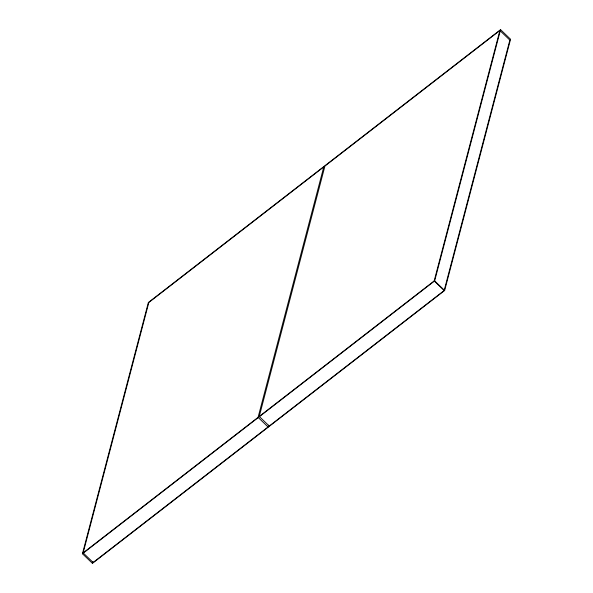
<?xml version="1.0" encoding="UTF-8"?>
<svg xmlns="http://www.w3.org/2000/svg" width="593" height="593" viewBox="0 0 593 593"><rect width="100%" height="100%" fill="white"/><g stroke="black" fill="none" stroke-linecap="round" stroke-linejoin="round"><path stroke-width="0.89" d="M82.442 553.758L148.354 302.504L500.566 29.65L510.558 39.242L444.646 290.496L92.434 563.35L82.442 553.758L434.654 280.904L500.566 29.65M83.139 552.884L148.836 302.467L323.763 166.952L258.074 417.368L83.139 552.884L93.131 562.475L268.058 426.96L268.533 425.166M92.434 563.35L92.901 561.564M259.245 416.456L324.942 166.04L499.869 30.525L509.861 40.116L444.164 290.533L269.237 426.048L259.245 416.456L434.172 280.934L499.869 30.525M434.654 280.904L444.646 290.496M434.172 280.934L444.164 290.533M258.074 417.368L268.058 426.96"/></g></svg>
